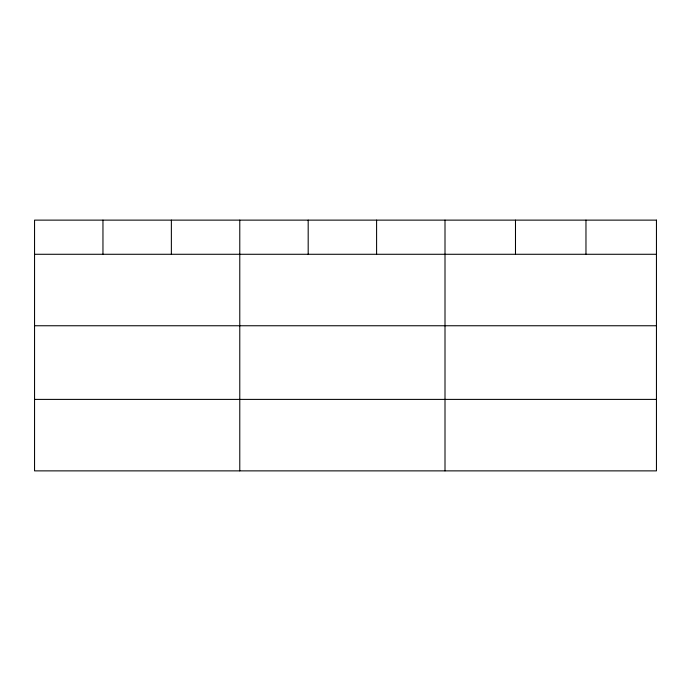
<?xml version="1.0" encoding="UTF-8"?>
<svg xmlns="http://www.w3.org/2000/svg" width="691" height="691" viewBox="0 0 691 691"><rect width="100%" height="100%" fill="white"/><g stroke="black" fill="none" stroke-linecap="round" stroke-linejoin="round"><path stroke-width="1.04" d="M34.55 254.279L656.45 254.279M34.55 325.755L656.45 325.755M34.55 399.398L656.45 399.398M585.968 220.127L585.968 254.279M515.486 220.127L515.486 254.279M445.004 220.127L445.004 470.873M376.595 220.127L376.595 254.279M308.186 220.127L308.186 254.279M239.777 220.127L239.777 470.873M171.368 220.127L171.368 254.279M102.959 220.127L102.959 254.279M656.45 220.127L34.55 220.127L34.55 470.873L656.45 470.873L656.45 220.127"/></g></svg>
